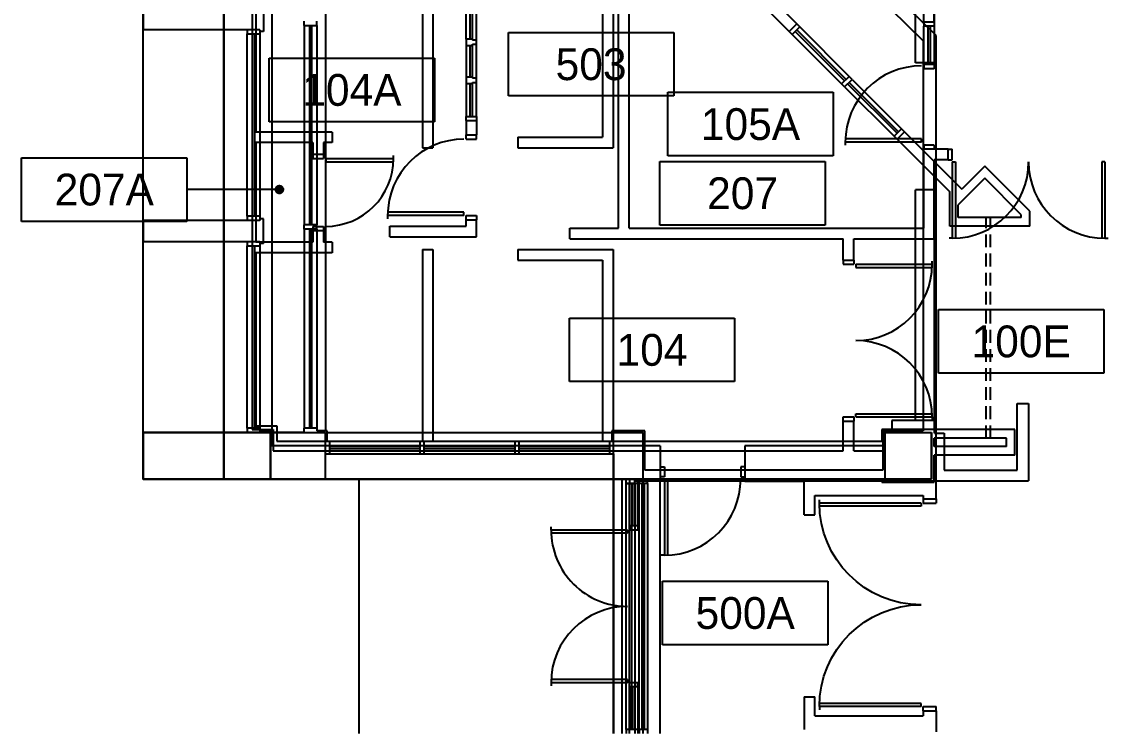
# Model space of a CAD drawing. Header units: inches. Extents: x -219 to 4035, y -10 to 4981.
# Drawn here: x 750 to 1261, y 3242 to 3576 of the extents above; entities that cross this region are included whole.
import ezdxf
from ezdxf.enums import TextEntityAlignment as Align

# ---------------------------------------------------------------- set-up
doc = ezdxf.new("R2010")
doc.units = ezdxf.units.IN
doc.header["$LTSCALE"] = 48
doc.header["$MEASUREMENT"] = 0
doc.linetypes.add('HIDDEN2', pattern=[0.1875, 0.125, -0.0625])
doc.layers.get('0').update_dxf_attribs({"color": 13, "linetype": 'CONTINUOUS'})
for name, color, linetype in [('F1-BLDG1', 7, 'CONTINUOUS'), ('F1-BLDG3', 161, 'CONTINUOUS'), ('F1-DOOR1', 3, 'CONTINUOUS'), ('F1-DOORJMB', 32, 'CONTINUOUS'), ('F1-RMNOS', 3, 'CONTINUOUS'), ('F1-WINDOW1', 1, 'CONTINUOUS'), ('F1-WINDOW2', 4, 'CONTINUOUS'), ('F2-BLDG1', 7, 'CONTINUOUS'), ('F2-BLDG3', 161, 'CONTINUOUS'), ('F2-DOOR1', 3, 'CONTINUOUS'), ('F2-DOOR2', 61, 'HIDDEN2'), ('F2-DOORJMB', 32, 'CONTINUOUS'), ('F2-RMNOS', 3, 'CONTINUOUS'), ('F2-WINDOW1', 1, 'CONTINUOUS'), ('F2-WINDOW2', 4, 'CONTINUOUS'), ('F3-BLDG1', 7, 'CONTINUOUS'), ('F3-BLDG3', 161, 'CONTINUOUS'), ('F3-BLDG4', 2, 'CONTINUOUS'), ('F3-WINDOW1', 1, 'CONTINUOUS'), ('F3-WINDOW2', 4, 'CONTINUOUS'), ('F4-BLDG3', 161, 'CONTINUOUS'), ('F5-BLDG1', 7, 'CONTINUOUS'), ('F5-BLDG4', 2, 'CONTINUOUS'), ('F5-DOOR1', 3, 'CONTINUOUS'), ('F5-DOORJMB', 32, 'CONTINUOUS'), ('F5-RMNOS', 3, 'CONTINUOUS'), ('F5-WINDOW1', 1, 'CONTINUOUS'), ('F5-WINDOW2', 4, 'CONTINUOUS'), ('F6-BLDG3', 161, 'CONTINUOUS')]:
    doc.layers.add(name, color=color, linetype=linetype)
for name, color, linetype, plot in [('F1-COLUMN1', 8, 'CONTINUOUS', False), ('F2-COLUMN1', 8, 'CONTINUOUS', False), ('F3-COLUMN1', 8, 'CONTINUOUS', False), ('F5-COLUMN1', 8, 'CONTINUOUS', False)]:
    doc.layers.add(name, color=color, linetype=linetype, plot=plot)
doc.styles.add('ORIG-RMNOS', font='noting.shx')

# ---------------------------------------------------------------- blocks, each defined once
blk = doc.blocks.new('L-34C1')
for p, q in [((-11, 11), (11, 11)), ((-11, 11), (-11, -11)), ((11, 11), (11, -11)), ((-11, -11), (11, -11))]:
    blk.add_line(p, q)
blk = doc.blocks.new('ADR-36DL')
for p, q in [((0, 37), (-1.5, 37)), ((0, 1), (0, 37)), ((1.5, 1), (1.5, 36.97)), ((70.5, 1), (70.5, 36.97)), ((72, 1), (72, 37)), ((72, 37), (73.5, 37)), ((0, 1), (1.5, 1)), ((72, 1), (70.5, 1))]:
    blk.add_line(p, q)
for centre, start, end in [((0, 1), 0, 90), ((72, 1), 90, 180)]:
    blk.add_arc(centre, 36, start, end)
blk = doc.blocks.new('L-6C21')
for p, q in [((-7, -11), (-7, 11)), ((-7, 11), (7, 11)), ((7, -11), (7, 11)), ((-7, -11), (7, -11))]:
    blk.add_line(p, q)
blk = doc.blocks.new('L-34C2')
for p, q in [((-11, 11), (11, 11)), ((-11, 11), (-11, -37)), ((11, 11), (11, -37)), ((-11, -37), (11, -37))]:
    blk.add_line(p, q)
blk = doc.blocks.new('L12C31')
for p, q in [((-49, 11), (11, 11)), ((-49, -11), (-49, 11)), ((11, -11), (11, 11)), ((-49, -11), (11, -11))]:
    blk.add_line(p, q)
blk = doc.blocks.new('ADR-48DL')
for p, q in [((0, 49), (-1.5, 49)), ((0, 1), (0, 49)), ((1.5, 1), (1.5, 48.98)), ((94.5, 1), (94.5, 48.98)), ((96, 1), (96, 49)), ((96, 49), (97.5, 49)), ((0, 1), (1.5, 1)), ((96, 1), (94.5, 1))]:
    blk.add_line(p, q)
for centre, start, end in [((0, 1), 0, 90), ((96, 1), 90, 180)]:
    blk.add_arc(centre, 48, start, end)
blk = doc.blocks.new('ADR-36L')
for p, q in [((0, 37), (-1.5, 37)), ((0, 1), (0, 37)), ((1.5, 1), (1.5, 36.97)), ((0, 1), (1.5, 1))]:
    blk.add_line(p, q)
blk.add_arc((0, 1), 36, 0, 90)
blk = doc.blocks.new('rmnos')
at = {"color": 11}
for p, q in [((-0.40625, 0.15625), (0.40625, 0.15625)), ((-0.40625, -0.15625), (-0.40625, 0.15625)), ((0.40625, 0.15625), (0.40625, -0.15625)), ((0.40625, -0.15625), (-0.40625, -0.15625))]:
    blk.add_line(p, q, dxfattribs=at)
at = {"color": 9, "style": 'ORIG-RMNOS'}
blk.add_attdef('ROOM', text='', height=0.15625, dxfattribs=at).set_placement((0, 0), align=Align.MIDDLE)
blk = doc.blocks.new('ADR-32L')
for p, q in [((0, 33), (-1.5, 33)), ((0, 1), (0, 33)), ((1.5, 1), (1.5, 32.96)), ((0, 1), (1.5, 1))]:
    blk.add_line(p, q)
blk.add_arc((0, 1), 32, 0, 90)
blk = doc.blocks.new('ADR-36R')
for p, q in [((-1.5, 1), (-1.5, 36.97)), ((0, 1), (0, 37)), ((0, 37), (1.5, 37)), ((0, 1), (-1.5, 1))]:
    blk.add_line(p, q)
blk.add_arc((0, 1), 36, 90, 180)

msp = doc.modelspace()

# ---------------------------------------------------------------- linework, layer by layer
at = {"layer": 'F1-BLDG1'}
for p, q in [((845, 3360.5), (845, 4630.5)), ((1031.37, 3478.88), (1031.37, 3768.88)), ((1036.37, 3478.88), (1036.37, 3593.88)), ((1175.37, 3576.12), (1175.37, 3593.88)), ((1180.37, 3576.12), (1180.37, 3593.88)), ((858.38, 3585.88), (858.38, 3383.88)), ((1180.37, 3576.12), (1175.37, 3576.12)), ((959.37, 3529.62), (959.37, 3522.88)), ((959.37, 3529.62), (964.37, 3529.62)), ((964.37, 3529.62), (964.37, 3522.88)), ((959.37, 3522.88), (964.37, 3522.88)), ((1175.37, 3478.88), (1175.37, 3516.12)), ((1186.87, 3516.12), (1175.37, 3516.12)), ((1186.87, 3511.12), (1186.87, 3516.12)), ((1180.37, 3473.88), (1180.37, 3511.12)), ((1186.87, 3511.12), (1180.37, 3511.12)), ((959.37, 3479.87), (959.37, 3482.88)), ((959.37, 3482.88), (964.37, 3482.88)), ((964.37, 3474.87), (964.37, 3482.88)), ((923.37, 3479.87), (959.37, 3479.87)), ((923.37, 3474.87), (923.37, 3479.87)), ((923.37, 3474.87), (964.37, 3474.87)), ((1008.37, 3473.88), (1008.37, 3478.88)), ((1008.37, 3478.88), (1031.37, 3478.88)), ((1036.37, 3478.88), (1175.37, 3478.88)), ((1008.37, 3473.88), (1137.37, 3473.88)), ((1137.37, 3463.87), (1137.37, 3473.88)), ((1142.37, 3473.88), (1180.37, 3473.88)), ((1142.37, 3463.87), (1142.37, 3473.88)), ((1137.37, 3463.87), (1142.37, 3463.87)), ((858.38, 3383.88), (868.38, 3383.88)), ((868.38, 3383.88), (868.38, 3373.88)), ((1137.37, 3373.88), (1137.37, 3387.88)), ((1137.37, 3387.88), (1142.37, 3387.88)), ((1142.37, 3373.88), (1142.37, 3387.88)), ((1157, 3373.88), (1157, 3382.5)), ((1157, 3382.5), (1179, 3382.5)), ((1179, 3360.5), (1179, 3382.5)), ((868.38, 3373.88), (1137.37, 3373.88)), ((1142.37, 3373.88), (1157, 3373.88)), ((1179, 3360.5), (845, 3360.5))]:
    msp.add_line(p, q, dxfattribs=at)
at = {"layer": 'F1-BLDG3'}
msp.add_line((909, 3240.5), (909, 3360.5), dxfattribs=at)
at = {"layer": 'F1-DOORJMB'}
for p, q in [((959.37, 3520.88), (959.37, 3522.88)), ((959.37, 3520.88), (964.37, 3520.88)), ((964.37, 3520.88), (964.37, 3522.88)), ((1186.87, 3516.12), (1188.87, 3516.12)), ((1188.87, 3511.12), (1188.87, 3516.12)), ((1186.87, 3511.12), (1188.87, 3511.12)), ((959.37, 3484.88), (964.37, 3484.88)), ((959.37, 3482.88), (959.37, 3484.88)), ((964.37, 3484.88), (964.37, 3482.88)), ((1137.37, 3463.87), (1137.37, 3461.88)), ((1137.37, 3461.88), (1142.37, 3461.88)), ((1142.37, 3463.87), (1142.37, 3461.88)), ((1137.37, 3389.88), (1142.37, 3389.88)), ((1137.37, 3387.88), (1137.37, 3389.88)), ((1142.37, 3389.88), (1142.37, 3387.88))]:
    msp.add_line(p, q, dxfattribs=at)
at = {"layer": 'F1-WINDOW1'}
for p, q in [((959.37, 3568.13), (959.37, 3583.63)), ((961.37, 3568.13), (961.37, 3583.63)), ((962.37, 3568.13), (962.37, 3583.63)), ((964.37, 3567.63), (964.37, 3583.63)), ((1175.37, 3556.12), (1175.37, 3574.12)), ((1177.37, 3574.12), (1177.37, 3556.12)), ((1178.37, 3574.12), (1178.37, 3556.12)), ((1180.37, 3574.12), (1180.37, 3556.12)), ((959.37, 3565.12), (959.37, 3550.12)), ((961.37, 3550.12), (961.37, 3565.12)), ((962.37, 3550.12), (962.37, 3565.12)), ((964.37, 3549.62), (964.37, 3565.63)), ((959.37, 3547.12), (959.37, 3531.63)), ((961.37, 3531.63), (961.37, 3547.12)), ((962.37, 3531.63), (962.37, 3547.12)), ((964.37, 3531.63), (964.37, 3547.62)), ((1036.5, 3338.5), (1036.5, 3358.5)), ((1038, 3338.5), (1038, 3358.5)), ((1039, 3338.5), (1039, 3358.5)), ((1040.5, 3338.5), (1040.5, 3358.5)), ((1036.5, 3262.5), (1036.5, 3242.5)), ((1038, 3262.5), (1038, 3242.5)), ((1039, 3262.5), (1039, 3242.5)), ((1040.5, 3262.5), (1040.5, 3242.5))]:
    msp.add_line(p, q, dxfattribs=at)
at = {"layer": 'F1-WINDOW2'}
for p, q in [((1175.37, 3576.12), (1175.37, 3574.12)), ((1180.37, 3574.12), (1175.37, 3574.12)), ((1180.37, 3576.12), (1180.37, 3574.12)), ((959.37, 3568.13), (959.37, 3565.12)), ((962.37, 3568.13), (959.37, 3568.13)), ((962.37, 3568.13), (962.37, 3567.63)), ((964.37, 3567.63), (962.37, 3567.63)), ((964.37, 3565.63), (964.37, 3567.63)), ((959.37, 3565.12), (962.37, 3565.12)), ((962.37, 3565.63), (964.37, 3565.63)), ((962.37, 3565.12), (962.37, 3565.63)), ((1180.37, 3556.12), (1175.37, 3556.12)), ((1175.37, 3556.12), (1175.37, 3554.12)), ((1180.37, 3554.12), (1175.37, 3554.12)), ((1180.37, 3556.12), (1180.37, 3554.12)), ((959.37, 3550.12), (959.37, 3547.12)), ((962.37, 3550.12), (959.37, 3550.12)), ((959.37, 3547.12), (962.37, 3547.12)), ((962.37, 3550.12), (962.37, 3549.62)), ((964.37, 3549.62), (962.37, 3549.62)), ((962.37, 3547.62), (964.37, 3547.62)), ((962.37, 3547.12), (962.37, 3547.62)), ((964.37, 3547.62), (964.37, 3549.62)), ((959.37, 3529.62), (959.37, 3531.63)), ((959.37, 3531.63), (964.37, 3531.63)), ((964.37, 3531.63), (964.37, 3529.62)), ((1180.37, 3518.12), (1175.37, 3518.12)), ((1175.37, 3518.12), (1175.37, 3516.12)), ((1180.37, 3518.12), (1180.37, 3516.12)), ((1036.5, 3360.5), (1036.5, 3358.5)), ((1040.5, 3358.5), (1036.5, 3358.5)), ((1040.5, 3358.5), (1040.5, 3360.5)), ((1040.5, 3338.5), (1036.5, 3338.5)), ((1036.5, 3338.5), (1036.5, 3336.5)), ((1040.5, 3338.5), (1040.5, 3336.5)), ((1040.5, 3336.5), (1036.5, 3336.5)), ((1036.5, 3262.5), (1036.5, 3264.5)), ((1040.5, 3264.5), (1036.5, 3264.5)), ((1040.5, 3262.5), (1036.5, 3262.5)), ((1040.5, 3262.5), (1040.5, 3264.5)), ((1040.5, 3242.5), (1036.5, 3242.5)), ((1036.5, 3240.5), (1036.5, 3242.5)), ((1040.5, 3242.5), (1040.5, 3240.5))]:
    msp.add_line(p, q, dxfattribs=at)
at = {"layer": 'F2-BLDG1'}
for p, q in [((845, 3360.5), (845, 4630.5)), ((860.13, 3613), (860.13, 3524.25)), ((1070.62, 3613), (1111.89, 3571.73)), ((1089.36, 3601.33), (1115.42, 3575.26)), ((1111.89, 3571.73), (1115.42, 3575.26)), ((896.13, 3524.25), (860.13, 3524.25)), ((896.13, 3524.25), (896.13, 3519.25)), ((1162.8, 3520.82), (1166.34, 3524.35)), ((1162.8, 3520.82), (1187.63, 3495.99)), ((1166.34, 3524.35), (1193.38, 3497.31)), ((887.13, 3519.25), (860.13, 3519.25)), ((860.13, 3519.25), (860.13, 3472.25)), ((887.13, 3519.25), (887.13, 3513.75)), ((896.13, 3519.25), (892.13, 3519.25)), ((892.13, 3519.25), (892.13, 3513.75)), ((887.13, 3513.75), (892.13, 3513.75)), ((1204.16, 3508.09), (1193.38, 3497.31)), ((1225.38, 3486.88), (1204.16, 3508.09)), ((1187.63, 3479.87), (1187.63, 3495.99)), ((1225.38, 3479.87), (1225.38, 3486.88)), ((887.13, 3477.75), (887.13, 3472.25)), ((887.13, 3477.75), (892.13, 3477.75)), ((892.13, 3477.75), (892.13, 3472.25)), ((1225.38, 3479.87), (1187.63, 3479.87)), ((887.13, 3472.25), (860.13, 3472.25)), ((896.13, 3472.25), (892.13, 3472.25)), ((896.13, 3472.25), (896.13, 3467.25)), ((896.13, 3467.25), (860.13, 3467.25)), ((860.13, 3467.25), (860.13, 3385.62)), ((860.13, 3385.62), (870.13, 3385.62)), ((870.13, 3385.62), (870.13, 3378.5)), ((1218.38, 3383.88), (1155.63, 3383.88)), ((1155.63, 3383.88), (1155.63, 3378.5)), ((1218.38, 3371.88), (1218.38, 3383.88)), ((870.13, 3378.5), (1155.63, 3378.5)), ((1180.37, 3359.12), (1180.37, 3371.88)), ((1218.38, 3371.88), (1180.37, 3371.88)), ((1041, 3360.5), (845, 3360.5)), ((1041, 3358.5), (1041, 3360.5)), ((1045, 3358.5), (1041, 3358.5)), ((1155.63, 3360.5), (1045, 3360.5)), ((1045, 3358.5), (1045, 3360.5)), ((1155.63, 3360.5), (1155.63, 3359.12)), ((1155.63, 3359.12), (1180.37, 3359.12)), ((1041, 3242.5), (1041, 3240.5)), ((1045, 3242.5), (1041, 3242.5)), ((1045, 3242.5), (1045, 3240.5))]:
    msp.add_line(p, q, dxfattribs=at)
at = {"layer": 'F2-BLDG3'}
for p, q in [((938.75, 3613), (938.75, 3516.87)), ((943.75, 3613), (943.75, 3516.87)), ((1023.75, 3613), (1023.75, 3521.87)), ((1028.75, 3613), (1028.75, 3516.87)), ((983.75, 3521.87), (983.75, 3516.87)), ((983.75, 3521.87), (1023.75, 3521.87)), ((938.75, 3516.87), (943.75, 3516.87)), ((983.75, 3516.87), (1028.75, 3516.87)), ((1204.16, 3502.43), (1191.63, 3489.89)), ((1221.38, 3485.22), (1204.16, 3502.43)), ((1191.63, 3483.88), (1191.63, 3489.89)), ((1221.38, 3483.88), (1221.38, 3485.22)), ((1221.38, 3483.88), (1191.63, 3483.88)), ((938.75, 3468.87), (938.75, 3378.5)), ((938.75, 3468.87), (943.75, 3468.87)), ((943.75, 3468.87), (943.75, 3378.5)), ((983.75, 3468.87), (983.75, 3463.87)), ((983.75, 3468.87), (1028.75, 3468.87)), ((1028.75, 3468.87), (1028.75, 3378.5)), ((983.75, 3463.87), (1023.75, 3463.87)), ((1023.75, 3463.87), (1023.75, 3378.5)), ((1214.38, 3379.88), (1180.37, 3379.88)), ((1180.37, 3375.88), (1180.37, 3379.88)), ((1214.38, 3375.88), (1214.38, 3379.88)), ((1214.38, 3375.88), (1180.37, 3375.88)), ((1033, 3240.5), (1033, 3360.5)), ((1051, 3240.5), (1051, 3360.5))]:
    msp.add_line(p, q, dxfattribs=at)
at = {"layer": 'F2-DOOR2'}
for p, q in [((1204.88, 3379.88), (1204.88, 3483.88)), ((1206.88, 3379.88), (1206.88, 3483.88))]:
    msp.add_line(p, q, dxfattribs=at)
at = {"layer": 'F2-DOORJMB'}
for p, q in [((887.13, 3513.75), (887.13, 3511.75)), ((887.13, 3511.75), (892.13, 3511.75)), ((892.13, 3513.75), (892.13, 3511.75)), ((887.13, 3479.75), (892.13, 3479.75)), ((887.13, 3479.75), (887.13, 3477.75)), ((892.13, 3479.75), (892.13, 3477.75))]:
    msp.add_line(p, q, dxfattribs=at)
at = {"layer": 'F2-RMNOS', "color": 4}
for p, q in [((861.5, 3497.12), (827.63, 3497.12)), ((873.5, 3497.12), (861.5, 3497.12))]:
    msp.add_line(p, q, dxfattribs=at)
at = {"layer": 'F2-RMNOS', "color": 4, "const_width": 2.25}
msp.add_lwpolyline([(870.13, 3497.12, 1), (872.38, 3497.12, 1)], format="xyb", close=True, dxfattribs=at)
at = {"layer": 'F2-WINDOW1'}
for p, q in [((1115.42, 3572.43), (1138.76, 3549.1)), ((1116.84, 3573.85), (1140.17, 3550.51)), ((1113.3, 3570.31), (1136.64, 3546.98)), ((1114.72, 3571.73), (1138.05, 3548.39)), ((1139.47, 3546.98), (1162.8, 3523.64)), ((1140.17, 3547.69), (1163.51, 3524.35)), ((1141.59, 3549.1), (1164.92, 3525.77)), ((1138.05, 3545.56), (1161.39, 3522.23)), ((1041, 3242.5), (1041, 3358.5)), ((1042.5, 3242.5), (1042.5, 3358.5)), ((1043.5, 3358.5), (1043.5, 3242.5)), ((1045, 3358.5), (1045, 3242.5))]:
    msp.add_line(p, q, dxfattribs=at)
at = {"layer": 'F2-WINDOW2'}
for p, q in [((1113.3, 3570.31), (1116.84, 3573.85)), ((1115.42, 3575.26), (1116.84, 3573.85)), ((1111.89, 3571.73), (1113.3, 3570.31)), ((1136.64, 3546.98), (1140.17, 3550.51)), ((1138.05, 3545.56), (1136.64, 3546.98)), ((1138.05, 3545.56), (1141.59, 3549.1)), ((1141.59, 3549.1), (1140.17, 3550.51)), ((1161.39, 3522.23), (1164.92, 3525.77)), ((1162.8, 3520.82), (1161.39, 3522.23)), ((1164.92, 3525.77), (1166.34, 3524.35))]:
    msp.add_line(p, q, dxfattribs=at)
at = {"layer": 'F3-BLDG1'}
for p, q in [((1219.5, 3364.75), (1219.5, 3396.25)), ((1219.5, 3396.25), (1224.75, 3396.25)), ((1224.75, 3396.25), (1224.75, 3359.75)), ((1180.5, 3388.25), (1160.25, 3388.25)), ((1160.25, 3388.25), (1160.25, 3383)), ((1180.5, 3382.25), (1180.5, 3388.25)), ((883, 3382.5), (883, 3384.5)), ((889, 3384.5), (883, 3384.5)), ((889, 3384.5), (889, 3383.25)), ((893.75, 3383.25), (889, 3383.25)), ((893.75, 3378.5), (893.75, 3383.25)), ((1028.25, 3383.25), (1028.25, 3378.5)), ((1043.75, 3383.25), (1028.25, 3383.25)), ((1028.25, 3383.25), (1028.25, 3378.5)), ((1043.75, 3364.75), (1043.75, 3383.25)), ((1160.25, 3383), (1156, 3383)), ((1156, 3383), (1156, 3364.75)), ((883, 3382.5), (845, 3382.5)), ((845, 3382.5), (845, 3360.5)), ((893.75, 3378.5), (895, 3378.5)), ((895, 3372.5), (895, 3378.5)), ((1027, 3378.5), (1028.25, 3378.5)), ((1027, 3378.5), (1027, 3372.5)), ((1180.5, 3382.25), (1185, 3382.25)), ((1185, 3382.25), (1185, 3364.75)), ((893, 3372.5), (895, 3372.5)), ((893, 3360.5), (893, 3372.5)), ((1027, 3372.5), (1029, 3372.5)), ((1029, 3372.5), (1029, 3360.5)), ((1156, 3364.75), (1043.75, 3364.75)), ((1185, 3364.75), (1219.5, 3364.75)), ((845, 3360.5), (893, 3360.5)), ((1029, 3360.5), (1035, 3360.5)), ((1035, 3358.5), (1035, 3360.5)), ((1039, 3358.5), (1035, 3358.5)), ((1039, 3358.5), (1039, 3359.75)), ((1039, 3359.75), (1224.75, 3359.75)), ((1035, 3242.5), (1035, 3240.5)), ((1039, 3242.5), (1035, 3242.5)), ((1039, 3242.5), (1039, 3240.5))]:
    msp.add_line(p, q, dxfattribs=at)
at = {"layer": 'F3-BLDG3'}
for p, q in [((1171.5, 3556.94), (1171.5, 3665.62)), ((1180.5, 3556.94), (1180.5, 3665.62)), ((1180.5, 3556.94), (1171.5, 3556.94)), ((1171.5, 3388.25), (1171.5, 3496.94)), ((1180.5, 3496.94), (1171.5, 3496.94)), ((1180.5, 3388.25), (1180.5, 3496.94))]:
    msp.add_line(p, q, dxfattribs=at)
at = {"layer": 'F3-BLDG4'}
for p, q in [((845, 3672.5), (845, 3382.5)), ((893, 3671.75), (893, 3383.25)), ((893.75, 3382.5), (1028.25, 3382.5)), ((893, 3360.5), (1029, 3360.5)), ((1029, 3240.5), (1029, 3360.5)), ((1043, 3240.5), (1043, 3359.75))]:
    msp.add_line(p, q, dxfattribs=at)
at = {"layer": 'F3-WINDOW1'}
for p, q in [((883, 3574.5), (883, 3480.5)), ((885.5, 3574.5), (885.5, 3480.5)), ((886.5, 3574.5), (886.5, 3480.5)), ((889, 3574.5), (889, 3480.5)), ((883, 3478.5), (883, 3384.5)), ((885.5, 3478.5), (885.5, 3384.5)), ((886.5, 3478.5), (886.5, 3384.5)), ((889, 3478.5), (889, 3384.5)), ((895, 3378.5), (937.67, 3378.5)), ((939.67, 3378.5), (982.33, 3378.5)), ((984.33, 3378.5), (1027, 3378.5)), ((895, 3376), (937.67, 3376)), ((895, 3375), (937.67, 3375)), ((939.67, 3376), (982.33, 3376)), ((939.67, 3375), (982.33, 3375)), ((984.33, 3376), (1027, 3376)), ((984.33, 3375), (1027, 3375)), ((895, 3372.5), (937.67, 3372.5)), ((939.67, 3372.5), (982.33, 3372.5)), ((984.33, 3372.5), (1027, 3372.5)), ((1035, 3242.5), (1035, 3358.5)), ((1036.5, 3242.5), (1036.5, 3358.5)), ((1037.5, 3358.5), (1037.5, 3242.5)), ((1039, 3358.5), (1039, 3242.5))]:
    msp.add_line(p, q, dxfattribs=at)
at = {"layer": 'F3-WINDOW2'}
for p, q in [((883, 3574.5), (883, 3576.5)), ((883, 3574.5), (889, 3574.5)), ((889, 3574.5), (889, 3576.5)), ((883, 3478.5), (883, 3480.5)), ((889, 3480.5), (883, 3480.5)), ((889, 3478.5), (889, 3480.5)), ((889, 3478.5), (883, 3478.5)), ((937.67, 3378.5), (939.67, 3378.5)), ((937.67, 3372.5), (937.67, 3378.5)), ((939.67, 3372.5), (939.67, 3378.5)), ((982.33, 3378.5), (984.33, 3378.5)), ((982.33, 3378.5), (982.33, 3372.5)), ((984.33, 3378.5), (984.33, 3372.5)), ((937.67, 3372.5), (939.67, 3372.5)), ((982.33, 3372.5), (984.33, 3372.5))]:
    msp.add_line(p, q, dxfattribs=at)
at = {"layer": 'F4-BLDG3'}
msp.add_lwpolyline([(1029, 3240.5), (1029, 3360.5), (807, 3360.5), (807, 4630.5), (1089.13, 4630.5), (1094.78, 4624.84)], dxfattribs=at)
at = {"layer": 'F5-BLDG1'}
for p, q in [((1181.25, 3569.84), (1162.39, 3588.37)), ((807, 3582.5), (807, 3572.5)), ((863.75, 3583.25), (863.75, 3571.75)), ((1159.89, 3582.25), (1175.12, 3567.28)), ((862, 3572.5), (807, 3572.5)), ((862, 3572.5), (862, 3571.75)), ((863.75, 3571.75), (862, 3571.75)), ((1175.12, 3567.28), (1175.12, 3383.25)), ((1181.25, 3351.25), (1181.25, 3569.84)), ((807, 3482.5), (807, 3472.5)), ((862, 3482.5), (807, 3482.5)), ((863.75, 3483.25), (862, 3483.25)), ((862, 3483.25), (862, 3482.5)), ((863.75, 3471.75), (863.75, 3483.25)), ((862, 3472.5), (807, 3472.5)), ((862, 3472.5), (862, 3471.75)), ((863.75, 3471.75), (862, 3471.75)), ((867.75, 3383.25), (862, 3383.25)), ((862, 3383.25), (862, 3382.5)), ((867.75, 3376.25), (867.75, 3383.25)), ((1175.12, 3383.25), (1156.25, 3383.25)), ((1156.25, 3383.25), (1156.25, 3376.25)), ((862, 3382.5), (807, 3382.5)), ((807, 3382.5), (807, 3360.5)), ((1051, 3376.25), (867.75, 3376.25)), ((1051, 3376.25), (1051, 3359.62)), ((1156.25, 3376.25), (1091, 3376.25)), ((1091, 3376.25), (1091, 3359.62)), ((807, 3360.5), (1039, 3360.5)), ((1039, 3359.62), (1039, 3360.5)), ((1051, 3359.62), (1039, 3359.62)), ((1091, 3359.62), (1119, 3359.62)), ((1119, 3343.62), (1119, 3359.62)), ((1124, 3352.87), (1175.12, 3352.87)), ((1124, 3343.62), (1124, 3352.87)), ((1175.12, 3352.87), (1175.12, 3351.25)), ((1175.12, 3351.25), (1181.25, 3351.25)), ((1119, 3343.62), (1124, 3343.62)), ((1119, 3257.87), (1119, 3242.5)), ((1119, 3257.87), (1124, 3257.87)), ((1124, 3248.87), (1124, 3257.87)), ((1175.12, 3251.25), (1181.25, 3251.25)), ((1175.12, 3251.25), (1175.12, 3248.87)), ((1181.25, 3251.25), (1181.25, 3241.25)), ((1124, 3248.87), (1175.12, 3248.87)), ((1039, 3242.5), (1039, 3240.5))]:
    msp.add_line(p, q, dxfattribs=at)
at = {"layer": 'F5-BLDG4'}
for p, q in [((867.75, 3671.75), (867.75, 3383.25)), ((807, 3482.5), (807, 3572.5)), ((807, 3382.5), (807, 3472.5)), ((1029, 3240.5), (1029, 3360.5)), ((1043, 3242.5), (1043, 3359.62))]:
    msp.add_line(p, q, dxfattribs=at)
at = {"layer": 'F5-DOORJMB'}
for p, q in [((1051, 3366.37), (1053, 3366.37)), ((1053, 3366.37), (1053, 3361.62)), ((1091, 3366.37), (1089, 3366.37)), ((1089, 3366.37), (1089, 3361.62)), ((1053, 3361.62), (1051, 3361.62)), ((1089, 3361.62), (1091, 3361.62)), ((1175.12, 3351.25), (1175.12, 3349.25)), ((1175.12, 3349.25), (1181.25, 3349.25)), ((1181.25, 3351.25), (1181.25, 3349.25)), ((1175.12, 3253.25), (1181.25, 3253.25)), ((1175.12, 3251.25), (1175.12, 3253.25)), ((1181.25, 3251.25), (1181.25, 3253.25))]:
    msp.add_line(p, q, dxfattribs=at)
at = {"layer": 'F5-WINDOW1'}
for p, q in [((856, 3484.5), (856, 3570.5)), ((858.5, 3484.5), (858.5, 3570.5)), ((859.5, 3570.5), (859.5, 3484.5)), ((862, 3570.5), (862, 3484.5)), ((856, 3384.5), (856, 3470.5)), ((858.5, 3384.5), (858.5, 3470.5)), ((859.5, 3470.5), (859.5, 3384.5)), ((862, 3470.5), (862, 3384.5)), ((1035, 3242.5), (1035, 3358.5)), ((1036.5, 3242.5), (1036.5, 3358.5)), ((1037.5, 3358.5), (1037.5, 3242.5)), ((1039, 3358.5), (1039, 3242.5))]:
    msp.add_line(p, q, dxfattribs=at)
at = {"layer": 'F5-WINDOW2'}
for p, q in [((856, 3572.5), (856, 3570.5)), ((856, 3570.5), (862, 3570.5)), ((862, 3571.75), (862, 3570.5)), ((862, 3484.5), (856, 3484.5)), ((856, 3484.5), (856, 3482.5)), ((862, 3484.5), (862, 3483.25)), ((856, 3472.5), (856, 3470.5)), ((856, 3470.5), (862, 3470.5)), ((862, 3471.75), (862, 3470.5)), ((856, 3384.5), (856, 3382.5)), ((862, 3384.5), (856, 3384.5)), ((862, 3384.5), (862, 3383.25)), ((1035, 3358.5), (1035, 3360.5)), ((1035, 3358.5), (1039, 3358.5)), ((1039, 3358.5), (1039, 3359.62)), ((1035, 3242.5), (1035, 3240.5)), ((1039, 3242.5), (1035, 3242.5))]:
    msp.add_line(p, q, dxfattribs=at)
at = {"layer": 'F6-BLDG3'}
for p, q in [((807, 3360.5), (807, 4630.5)), ((807, 3360.5), (1029, 3360.5)), ((1029, 3360.5), (1029, 3240.5))]:
    msp.add_line(p, q, dxfattribs=at)

# ---------------------------------------------------------------- block references
at = {"layer": 'F1-COLUMN1'}
for p in [(856, 3371.5), (1168, 3371.5)]:
    msp.add_blockref('L-34C1', p, dxfattribs=at)
at = {"layer": 'F1-DOOR1'}
for name, p, rotation in [('ADR-36L', (1175.37, 3519.5), 89.99999999999999), ('ADR-36L', (959.37, 3484.88), 89.99999999999999), ('ADR-36DL', (1260.87, 3511.12), 180), ('ADR-36DL', (1142.37, 3461.88), 270), ('ADR-36DL', (1036.5, 3264.5), 89.99999999999999)]:
    msp.add_blockref(name, p, dxfattribs=dict(at, rotation=rotation))
at = {"layer": 'F1-RMNOS'}
ref = msp.add_blockref('rmnos', (905.5, 3544.12), dxfattribs=dict(at, xscale=96, yscale=96, zscale=96))
ref.add_attrib('ROOM', '104A', dxfattribs={"layer": '0', "color": 9, "height": 15, "style": 'ORIG-RMNOS'}).set_placement((905.5, 3544.12), align=Align.MIDDLE)
ref = msp.add_blockref('rmnos', (1093.63, 3528), dxfattribs=dict(at, xscale=96, yscale=96, zscale=96))
ref.add_attrib('ROOM', '105A', dxfattribs={"layer": '0', "color": 9, "height": 15, "style": 'ORIG-RMNOS'}).set_placement((1093.63, 3528), align=Align.MIDDLE)
ref = msp.add_blockref('rmnos', (1221.38, 3425.5), dxfattribs=dict(at, xscale=96, yscale=96, zscale=96))
ref.add_attrib('ROOM', '100E', dxfattribs={"layer": '0', "color": 9, "height": 15, "style": 'ORIG-RMNOS'}).set_placement((1221.38, 3425.5), align=Align.MIDDLE)
ref = msp.add_blockref('rmnos', (1047.13, 3421.5), dxfattribs=dict(at, xscale=96, yscale=96, zscale=96))
ref.add_attrib('ROOM', '104', dxfattribs={"layer": '0', "color": 9, "height": 15, "style": 'ORIG-RMNOS'}).set_placement((1047.13, 3421.5), align=Align.MIDDLE)
at = {"layer": 'F2-COLUMN1'}
for p in [(856, 3371.5), (1168, 3371.5)]:
    msp.add_blockref('L-34C1', p, dxfattribs=at)
at = {"layer": 'F2-DOOR1', "rotation": 270}
msp.add_blockref('ADR-32L', (892.13, 3511.75), dxfattribs=at)
at = {"layer": 'F2-RMNOS'}
ref = msp.add_blockref('rmnos', (788.63, 3497.12), dxfattribs=dict(at, xscale=96, yscale=96, zscale=96))
ref.add_attrib('ROOM', '207A', dxfattribs={"layer": '0', "color": 9, "height": 15, "style": 'ORIG-RMNOS'}).set_placement((788.63, 3497.12), align=Align.MIDDLE)
ref = msp.add_blockref('rmnos', (1089.88, 3495.38), dxfattribs=dict(at, xscale=96, yscale=96, zscale=96))
ref.add_attrib('ROOM', '207', dxfattribs={"layer": '0', "color": 9, "height": 15, "style": 'ORIG-RMNOS'}).set_placement((1089.88, 3495.38), align=Align.MIDDLE)
at = {"layer": 'F3-COLUMN1', "rotation": 89.99999999999999}
msp.add_blockref('L-34C2', (856, 3371.5), dxfattribs=at)
at = {"layer": 'F3-COLUMN1'}
for name, p in [('L-6C21', (1036, 3371.5)), ('L-34C1', (1168, 3371.5))]:
    msp.add_blockref(name, p, dxfattribs=at)
at = {"layer": 'F5-COLUMN1'}
for name, p in [('L12C31', (856, 3371.5)), ('L-34C1', (1168, 3371.5))]:
    msp.add_blockref(name, p, dxfattribs=at)
at = {"layer": 'F5-DOOR1', "rotation": 180}
msp.add_blockref('ADR-36R', (1053, 3361.62), dxfattribs=at)
at = {"layer": 'F5-DOOR1', "xscale": -1, "rotation": 90}
msp.add_blockref('ADR-48DL', (1175.12, 3349.25), dxfattribs=at)
at = {"layer": 'F5-RMNOS'}
ref = msp.add_blockref('rmnos', (1018.38, 3556.25), dxfattribs=dict(at, xscale=96, yscale=96, zscale=96))
ref.add_attrib('ROOM', '503', dxfattribs={"layer": '0', "color": 9, "height": 15, "style": 'ORIG-RMNOS'}).set_placement((1018.38, 3556.25), align=Align.MIDDLE)
ref = msp.add_blockref('rmnos', (1091.13, 3297.38), dxfattribs=dict(at, xscale=96, yscale=96, zscale=96))
ref.add_attrib('ROOM', '500A', dxfattribs={"layer": '0', "color": 9, "height": 15, "style": 'ORIG-RMNOS'}).set_placement((1091.13, 3297.38), align=Align.MIDDLE)

doc.saveas('drawing.dxf')
